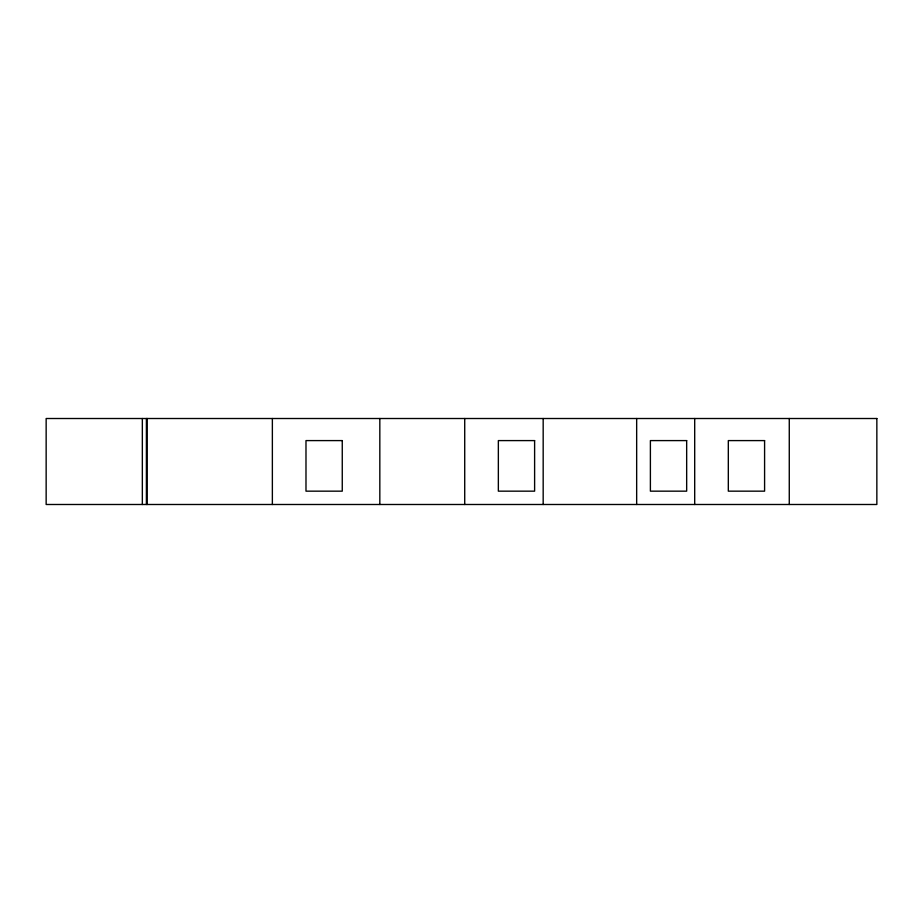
<?xml version="1.0" encoding="UTF-8"?>
<svg xmlns="http://www.w3.org/2000/svg" width="923" height="923" viewBox="0 0 923 923"><rect width="100%" height="100%" fill="white"/><g stroke="black" fill="none" stroke-linecap="round" stroke-linejoin="round"><path stroke-width="1.38" d="M789.269 418.511L789.269 504.489M694.696 418.511L694.696 504.489M636.662 418.511L636.662 504.489M543.174 418.511L543.174 504.489M464.719 418.511L464.719 504.489M379.826 418.511L379.826 504.489M272.366 418.511L272.366 504.489M147.161 418.511L147.161 504.489M146.399 418.511L146.399 504.489M142.338 418.511L142.338 504.489M876.85 418.511L46.15 418.511L46.15 504.489L876.85 504.489L876.85 418.511M342.26 440.594L305.986 440.594L305.986 491.163L342.26 491.163L342.26 440.594M534.613 440.594L498.351 440.594L498.351 491.163L534.613 491.163L534.613 440.594M686.666 440.594L650.392 440.594L650.392 491.163L686.666 491.163L686.666 440.594M764.59 440.594L728.316 440.594L728.316 491.163L764.59 491.163L764.59 440.594"/></g></svg>
